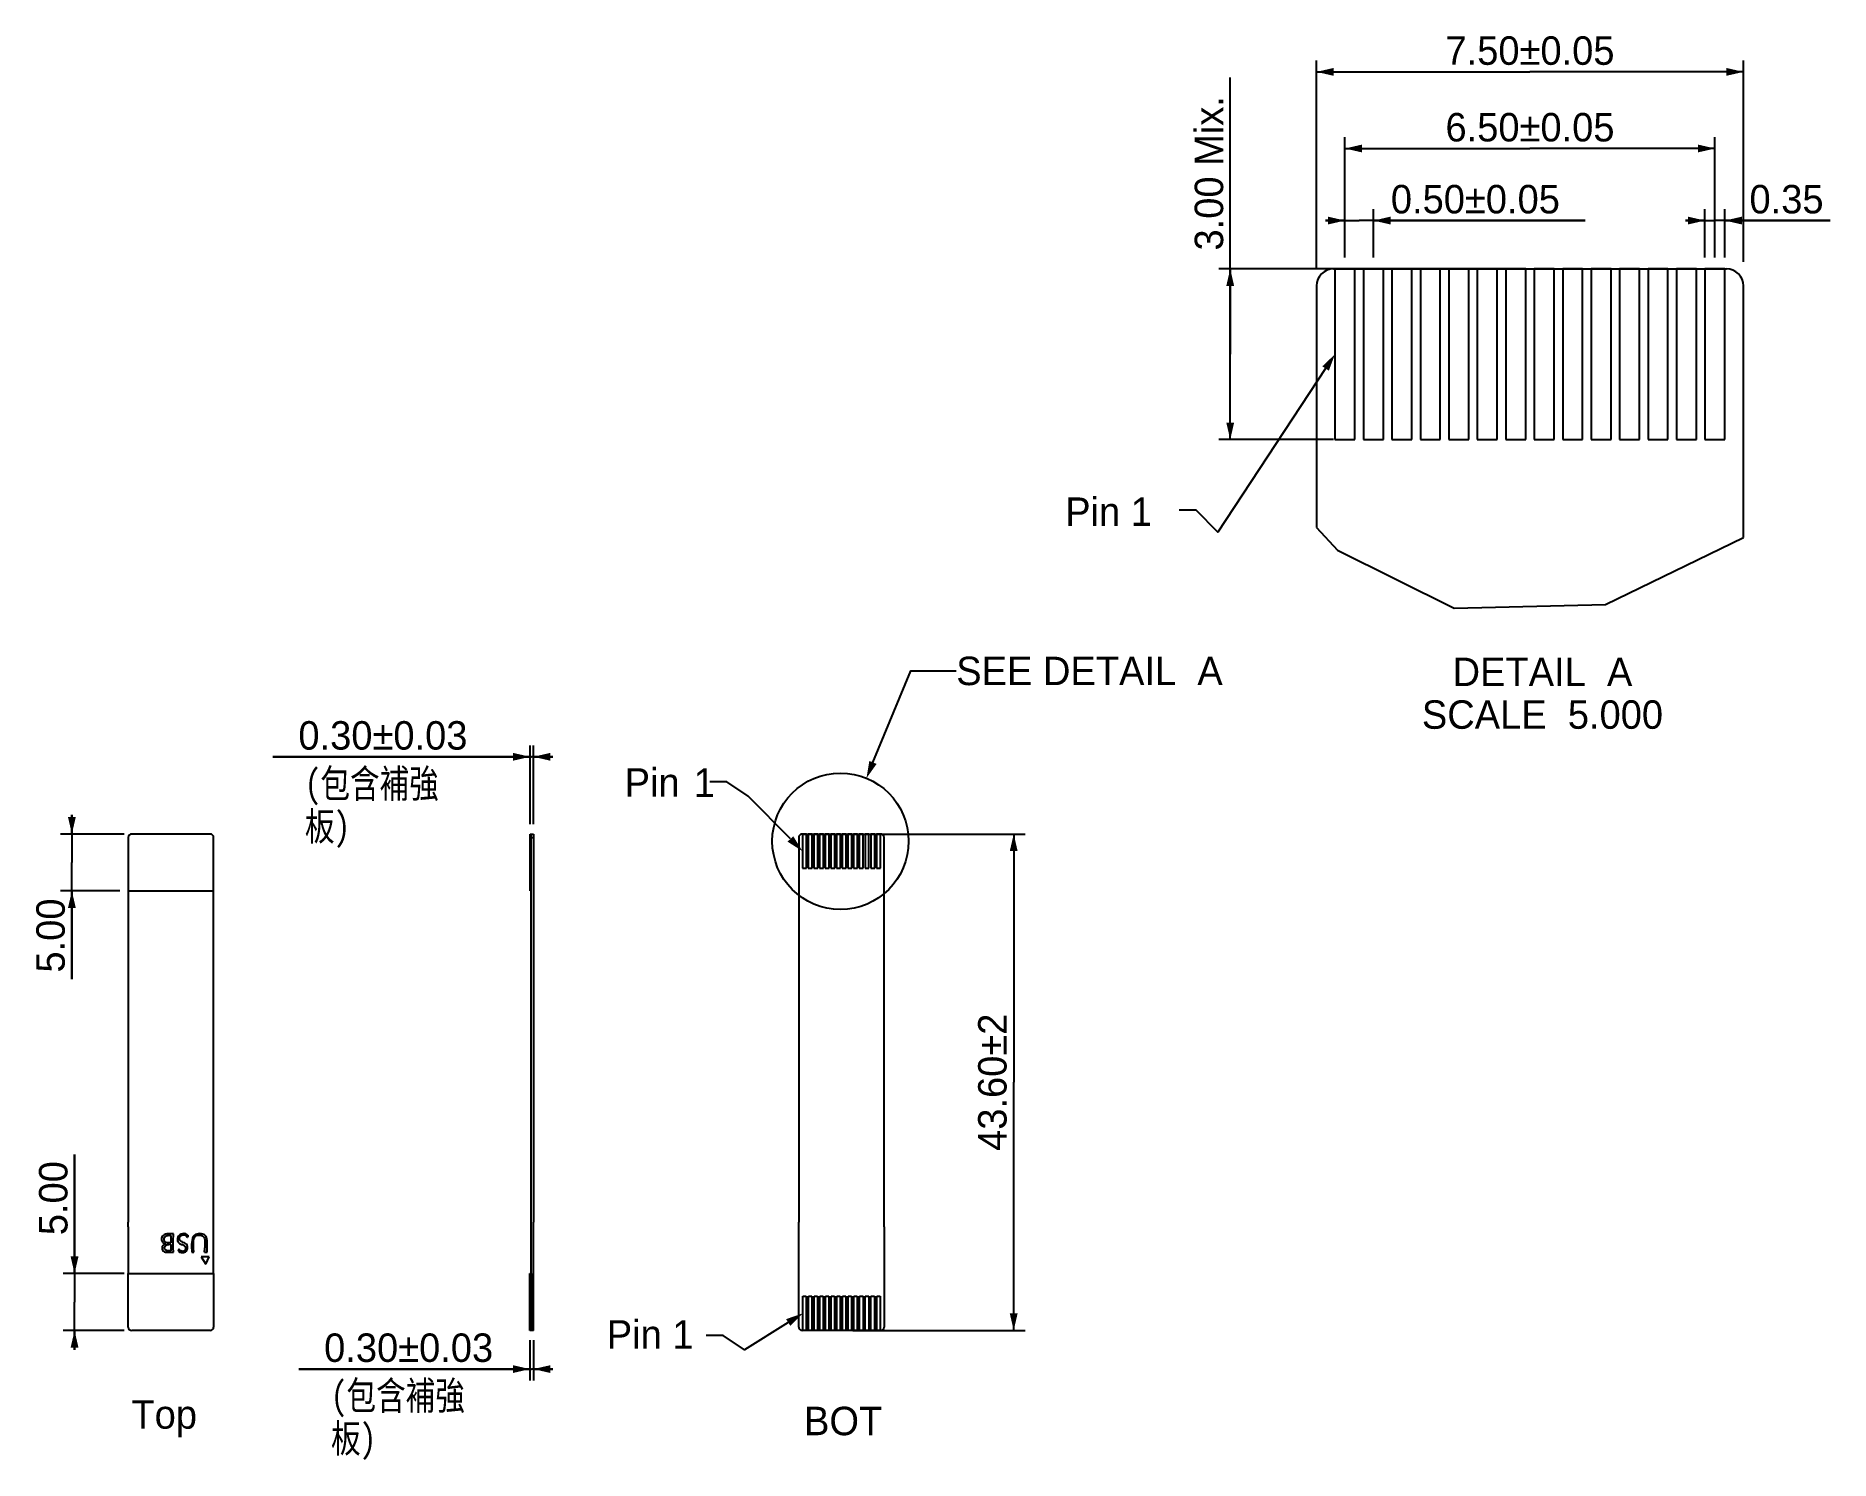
# Model space of a CAD drawing. Header units: millimetres. Extents: x 82 to 240, y 60 to 185.
import ezdxf

# ---------------------------------------------------------------- set-up
doc = ezdxf.new("R2010")
doc.units = ezdxf.units.MM
doc.header["$LTSCALE"] = 16.335
doc.layers.get('0').update_dxf_attribs({"linetype": 'CONTINUOUS'})
for name, color, linetype in [('USB_TO_MB_FPC_BL0', 7, 'CONTINUOUS'), ('USB_TO_MB_FPC_PLASTIC_BL1', 7, 'CONTINUOUS'), ('USB_TO_MB_FPC_PLASTIC_BL2', 7, 'CONTINUOUS')]:
    doc.layers.add(name, color=color, linetype=linetype)
doc.styles.get("Standard").update_dxf_attribs({"font": 'txt', "width": 0.8})
doc.styles.add('TEXTSTYLE_2', font='cgomg.ttf')
doc.dimstyles.new('DIMSTYLE_1', dxfattribs={"dimtxt": 2.5, "dimasz": 1.5, "dimexe": 1, "dimexo": 1, "dimtad": 1, "dimlfac": 0.2, "dimzin": 0, "dimdsep": 46, "dimtxsty": 'TEXTSTYLE_2', "dimblk": '_FILLED', "dimblk1": '_FILLED', "dimblk2": '_FILLED', "dimcen": 0.09, "dimadec": 0, "dimazin": 0, "dimtp": 0.05, "dimtm": 0.05, "dimtfac": 1, "dimtofl": 0, "dimtmove": 0, "dimatfit": 3, "dimldrblk": '_FILLED', "dimfxl": 1, "dimtolj": 1, "dimtzin": 0, "dimarcsym": 0})
doc.dimstyles.new('DIMSTYLE_2', dxfattribs={"dimtxt": 2.5, "dimasz": 1.5, "dimexe": 1, "dimexo": 1, "dimtad": 1, "dimzin": 0, "dimdsep": 46, "dimtxsty": 'TEXTSTYLE_2', "dimblk": '_FILLED', "dimblk1": '_FILLED', "dimblk2": '_FILLED', "dimcen": 0.09, "dimadec": 0, "dimazin": 0, "dimtp": 0.05, "dimtm": 0.05, "dimtfac": 1, "dimtofl": 0, "dimtmove": 0, "dimatfit": 3, "dimldrblk": '_FILLED', "dimfxl": 1, "dimtolj": 1, "dimtzin": 0, "dimarcsym": 0})

# ---------------------------------------------------------------- blocks, each defined once
blk = doc.blocks.new('_FILLED')
at = {"color": 0, "linetype": 'ByBlock'}
blk.add_solid([(0, 0), (-1, 0.23), (-1, -0.23)], dxfattribs=at)
blk = doc.blocks.new('*D1')
at = {"color": 2, "linetype": 'Continuous'}
for p, q in [((197.18, 168.9), (195.48, 168.9)), ((195.48, 168.9), (198.43, 168.9)), ((197.18, 165.66), (197.18, 169.9)), ((218.28, 168.9), (198.43, 168.9)), ((199.68, 165.66), (199.68, 169.9)), ((199.68, 168.9), (218.28, 168.9))]:
    blk.add_line(p, q, dxfattribs=at)
at = {"color": 2, "linetype": 'Continuous', "xscale": 1.5, "yscale": 1.5, "zscale": 1.5}
blk.add_blockref('_FILLED', (197.18, 168.9), dxfattribs=at)
at = {"color": 2, "linetype": 'Continuous', "xscale": 1.5, "yscale": 1.5, "zscale": 1.5, "rotation": 180}
blk.add_blockref('_FILLED', (199.68, 168.9), dxfattribs=at)
at = {"color": 2, "linetype": 'Continuous', "insert": (201.21, 172.03), "char_height": 2.5, "width": 17.0768, "attachment_point": 1, "line_spacing_factor": 0.9, "style": 'TEXTSTYLE_2'}
blk.add_mtext('0.50\\Fgdt;{\\Fgdt;`}\\Fcgomg.ttf;0.05', dxfattribs=at)
blk = doc.blocks.new('*D2')
at = {"color": 2, "linetype": 'Continuous'}
for p, q in [((228.8, 168.9), (227.1, 168.9)), ((227.1, 168.9), (229.68, 168.9)), ((228.8, 165.66), (228.8, 169.9)), ((239.79, 168.9), (229.68, 168.9)), ((230.55, 165.66), (230.55, 169.9)), ((230.55, 168.9), (239.79, 168.9))]:
    blk.add_line(p, q, dxfattribs=at)
at = {"color": 2, "linetype": 'Continuous', "xscale": 1.5, "yscale": 1.5, "zscale": 1.5}
blk.add_blockref('_FILLED', (228.8, 168.9), dxfattribs=at)
at = {"color": 2, "linetype": 'Continuous', "xscale": 1.5, "yscale": 1.5, "zscale": 1.5, "rotation": 180}
blk.add_blockref('_FILLED', (230.55, 168.9), dxfattribs=at)
at = {"color": 2, "linetype": 'Continuous', "insert": (232.71, 172.03), "char_height": 2.5, "width": 7.0801, "attachment_point": 1, "line_spacing_factor": 0.9, "style": 'TEXTSTYLE_2'}
blk.add_mtext('0.35', dxfattribs=at)
blk = doc.blocks.new('*D3')
at = {"color": 2, "linetype": 'Continuous'}
for p, q in [((197.18, 165.66), (197.18, 176.23)), ((197.18, 175.23), (213.43, 175.23)), ((229.68, 175.23), (213.43, 175.23)), ((229.68, 165.66), (229.68, 176.23))]:
    blk.add_line(p, q, dxfattribs=at)
at = {"color": 2, "linetype": 'Continuous', "xscale": 1.5, "yscale": 1.5, "zscale": 1.5, "rotation": 180}
blk.add_blockref('_FILLED', (197.18, 175.23), dxfattribs=at)
at = {"color": 2, "linetype": 'Continuous', "xscale": 1.5, "yscale": 1.5, "zscale": 1.5}
blk.add_blockref('_FILLED', (229.68, 175.23), dxfattribs=at)
at = {"color": 2, "linetype": 'Continuous', "insert": (213.43, 178.35), "char_height": 2.5, "width": 17.0768, "attachment_point": 2, "line_spacing_factor": 0.9, "style": 'TEXTSTYLE_2'}
blk.add_mtext('6.50\\Fgdt;{\\Fgdt;`}\\Fcgomg.ttf;0.05', dxfattribs=at)
blk = doc.blocks.new('*D4')
at = {"color": 2, "linetype": 'Continuous'}
for p, q in [((194.68, 164.63), (194.68, 182.96)), ((232.18, 165.28), (232.18, 182.96)), ((194.68, 181.96), (213.43, 181.96)), ((232.18, 181.96), (213.43, 181.96))]:
    blk.add_line(p, q, dxfattribs=at)
at = {"color": 2, "linetype": 'Continuous', "xscale": 1.5, "yscale": 1.5, "zscale": 1.5, "rotation": 180}
blk.add_blockref('_FILLED', (194.68, 181.96), dxfattribs=at)
at = {"color": 2, "linetype": 'Continuous', "xscale": 1.5, "yscale": 1.5, "zscale": 1.5}
blk.add_blockref('_FILLED', (232.18, 181.96), dxfattribs=at)
at = {"color": 2, "linetype": 'Continuous', "insert": (213.43, 185.08), "char_height": 2.5, "width": 17.0768, "attachment_point": 2, "line_spacing_factor": 0.9, "style": 'TEXTSTYLE_2'}
blk.add_mtext('7.50\\Fgdt;{\\Fgdt;`}\\Fcgomg.ttf;0.05', dxfattribs=at)
blk = doc.blocks.new('*D6')
at = {"color": 2, "linetype": 'Continuous'}
for p, q in [((125.6, 121.8), (103.02, 121.8)), ((103.02, 121.8), (125.74, 121.8)), ((125.6, 115.87), (125.6, 122.8)), ((127.59, 121.8), (125.74, 121.8)), ((125.89, 115.87), (125.89, 122.8)), ((125.89, 121.8), (127.59, 121.8))]:
    blk.add_line(p, q, dxfattribs=at)
at = {"color": 2, "linetype": 'Continuous', "xscale": 1.5, "yscale": 1.5, "zscale": 1.5}
blk.add_blockref('_FILLED', (125.6, 121.8), dxfattribs=at)
at = {"color": 2, "linetype": 'Continuous', "xscale": 1.5, "yscale": 1.5, "zscale": 1.5, "rotation": 180}
blk.add_blockref('_FILLED', (125.89, 121.8), dxfattribs=at)
at = {"color": 2, "linetype": 'Continuous', "insert": (120.1, 124.93), "char_height": 2.5, "width": 17.0768, "attachment_point": 3, "line_spacing_factor": 0.9, "style": 'TEXTSTYLE_2'}
blk.add_mtext('0.30\\Fgdt;{\\Fgdt;`}\\Fcgomg.ttf;0.03', dxfattribs=at)
blk = doc.blocks.new('*D7')
at = {"color": 2, "linetype": 'Continuous'}
for p, q in [((187.1, 157.16), (187.1, 181.46)), ((212.43, 164.66), (186.1, 164.66)), ((187.1, 164.66), (187.1, 157.16)), ((187.1, 149.66), (187.1, 157.16)), ((196.18, 149.66), (186.1, 149.66))]:
    blk.add_line(p, q, dxfattribs=at)
at = {"color": 2, "linetype": 'Continuous', "xscale": 1.5, "yscale": 1.5, "zscale": 1.5}
for p, rotation in [((187.1, 164.66), 90), ((187.1, 149.66), 270)]:
    blk.add_blockref('_FILLED', p, dxfattribs=dict(at, rotation=rotation))
at = {"color": 2, "linetype": 'Continuous', "insert": (183.98, 166.27), "char_height": 2.5, "width": 15.1953, "attachment_point": 1, "rotation": 90, "line_spacing_factor": 0.9, "style": 'TEXTSTYLE_2'}
blk.add_mtext('3.00 Mix.', dxfattribs=at)
blk = doc.blocks.new('*D9')
at = {"color": 2, "linetype": 'Continuous'}
for p, q in [((85.59, 76.41), (85.59, 86.86)), ((85.59, 86.86), (85.59, 73.91)), ((89.94, 76.41), (84.59, 76.41)), ((85.59, 69.71), (85.59, 73.91)), ((89.94, 71.41), (84.59, 71.41)), ((85.59, 71.41), (85.59, 69.71))]:
    blk.add_line(p, q, dxfattribs=at)
at = {"color": 2, "linetype": 'Continuous', "xscale": 1.5, "yscale": 1.5, "zscale": 1.5}
for p, rotation in [((85.59, 76.41), 270), ((85.59, 71.41), 90)]:
    blk.add_blockref('_FILLED', p, dxfattribs=dict(at, rotation=rotation))
at = {"color": 2, "linetype": 'Continuous', "insert": (82.47, 79.78), "char_height": 2.5, "width": 7.0801, "attachment_point": 1, "rotation": 90, "line_spacing_factor": 0.9, "style": 'TEXTSTYLE_2'}
blk.add_mtext('5.00', dxfattribs=at)
blk = doc.blocks.new('*D10')
at = {"color": 2, "linetype": 'Continuous'}
for p, q in [((125.59, 70.56), (125.59, 67.02)), ((125.89, 70.56), (125.89, 67.02)), ((125.59, 68.02), (105.28, 68.02)), ((105.28, 68.02), (125.74, 68.02)), ((127.59, 68.02), (125.74, 68.02)), ((125.89, 68.02), (127.59, 68.02))]:
    blk.add_line(p, q, dxfattribs=at)
at = {"color": 2, "linetype": 'Continuous', "xscale": 1.5, "yscale": 1.5, "zscale": 1.5}
blk.add_blockref('_FILLED', (125.59, 68.02), dxfattribs=at)
at = {"color": 2, "linetype": 'Continuous', "xscale": 1.5, "yscale": 1.5, "zscale": 1.5, "rotation": 180}
blk.add_blockref('_FILLED', (125.89, 68.02), dxfattribs=at)
at = {"color": 2, "linetype": 'Continuous', "insert": (122.36, 71.15), "char_height": 2.5, "width": 17.0768, "attachment_point": 3, "line_spacing_factor": 0.9, "style": 'TEXTSTYLE_2'}
blk.add_mtext('0.30\\Fgdt;{\\Fgdt;`}\\Fcgomg.ttf;0.03', dxfattribs=at)
blk = doc.blocks.new('USB_TO_MB_FPC_PLASTIC_BL1', base_point=(108, 73.91))
at = {"layer": 'USB_TO_MB_FPC_PLASTIC_BL1', "color": 7, "linetype": 'Continuous'}
for p, q in [((90.31, 76.41), (97.81, 76.41)), ((90.31, 71.71), (90.31, 76.41)), ((97.81, 76.41), (97.81, 71.71)), ((125.59, 76.41), (125.69, 76.41)), ((125.59, 71.41), (125.59, 76.41)), ((125.69, 76.41), (125.69, 71.41)), ((97.51, 71.41), (90.61, 71.41)), ((125.69, 71.71), (125.59, 71.71)), ((125.69, 71.41), (125.59, 71.41))]:
    blk.add_line(p, q, dxfattribs=at)
for centre, start, end in [((90.61, 71.71), 180, 270), ((97.51, 71.71), 270, 360)]:
    blk.add_arc(centre, 0.3, start, end, dxfattribs=at)

msp = doc.modelspace()

# ---------------------------------------------------------------- linework, layer by layer
at = {"color": 7, "linetype": 'Continuous'}
for p, q in [((194.676, 141.955), (196.523, 139.951)), ((220.048, 135.166), (232.176, 141.074)), ((196.523, 139.951), (206.766, 134.86)), ((206.766, 134.86), (220.048, 135.166))]:
    msp.add_line(p, q, dxfattribs=at)
at = {"color": 2, "linetype": 'Continuous'}
for p, q in [((85.356, 115.017), (85.356, 116.717)), ((85.356, 116.717), (85.356, 112.517)), ((89.939, 115.017), (84.356, 115.017)), ((153.946, 115.017), (169.082, 115.017)), ((168.082, 115.017), (168.082, 93.215)), ((85.356, 102.275), (85.356, 112.517)), ((89.582, 110.017), (84.356, 110.017)), ((85.356, 110.017), (85.356, 102.275)), ((168.082, 71.413), (168.082, 93.215)), ((153.946, 71.413), (169.082, 71.413))]:
    msp.add_line(p, q, dxfattribs=at)
msp.add_lwpolyline([(155.719, 121.306), (159.032, 129.345), (163.032, 129.345)], dxfattribs=at)
msp.add_circle((152.865, 114.383), 5.988, dxfattribs=at)
at = {"layer": 'USB_TO_MB_FPC_BL0', "color": 3, "linetype": 'Continuous'}
for p, q in [((196.176, 164.659), (230.676, 164.659)), ((194.676, 163.159), (194.676, 141.955)), ((232.176, 141.074), (232.176, 163.159)), ((125.891, 115.017), (125.891, 80.927)), ((149.196, 114.717), (149.196, 80.927)), ((149.496, 115.017), (156.396, 115.017)), ((156.696, 80.927), (156.696, 114.717)), ((125.891, 80.513), (125.891, 80.927)), ((125.891, 71.413), (125.891, 80.513)), ((149.196, 80.513), (149.196, 80.927)), ((149.196, 71.713), (149.196, 80.513)), ((156.696, 80.513), (156.696, 80.927)), ((156.696, 80.513), (156.696, 71.713)), ((156.396, 71.413), (149.496, 71.413))]:
    msp.add_line(p, q, dxfattribs=at)
at = {"layer": 'USB_TO_MB_FPC_BL0', "color": 40, "linetype": 'Continuous'}
for p, q in [((196.301, 164.659), (196.301, 149.659)), ((198.051, 164.659), (196.301, 164.659)), ((198.051, 149.659), (198.051, 164.659)), ((198.801, 164.659), (198.801, 149.659)), ((200.551, 164.659), (198.801, 164.659)), ((200.551, 149.659), (200.551, 164.659)), ((201.301, 164.659), (201.301, 149.659)), ((203.051, 164.659), (201.301, 164.659)), ((203.051, 149.659), (203.051, 164.659)), ((203.801, 164.659), (203.801, 149.659)), ((205.551, 164.659), (203.801, 164.659)), ((205.551, 149.659), (205.551, 164.659)), ((206.301, 164.659), (206.301, 149.659)), ((208.051, 164.659), (206.301, 164.659)), ((208.051, 149.659), (208.051, 164.659)), ((208.801, 164.659), (208.801, 149.659)), ((210.551, 164.659), (208.801, 164.659)), ((210.551, 149.659), (210.551, 164.659)), ((211.301, 164.659), (211.301, 149.659)), ((213.051, 164.659), (211.301, 164.659)), ((213.051, 149.659), (213.051, 164.659)), ((213.801, 164.659), (213.801, 149.659)), ((215.551, 164.659), (213.801, 164.659)), ((215.551, 149.659), (215.551, 164.659)), ((216.301, 164.659), (216.301, 149.659)), ((218.051, 164.659), (216.301, 164.659)), ((218.051, 149.659), (218.051, 164.659)), ((218.801, 164.659), (218.801, 149.659)), ((220.551, 164.659), (218.801, 164.659)), ((220.551, 149.659), (220.551, 164.659)), ((221.301, 164.659), (221.301, 149.659)), ((223.051, 164.659), (221.301, 164.659)), ((223.051, 149.659), (223.051, 164.659)), ((223.801, 164.659), (223.801, 149.659)), ((225.551, 164.659), (223.801, 164.659)), ((225.551, 149.659), (225.551, 164.659)), ((226.301, 164.659), (226.301, 149.659)), ((228.051, 164.659), (226.301, 164.659)), ((228.051, 149.659), (228.051, 164.659)), ((228.801, 164.659), (228.801, 149.659)), ((230.551, 164.659), (228.801, 164.659)), ((230.551, 149.659), (230.551, 164.659)), ((196.301, 149.659), (198.051, 149.659)), ((198.801, 149.659), (200.551, 149.659)), ((201.301, 149.659), (203.051, 149.659)), ((203.801, 149.659), (205.551, 149.659)), ((206.301, 149.659), (208.051, 149.659)), ((208.801, 149.659), (210.551, 149.659)), ((211.301, 149.659), (213.051, 149.659)), ((213.801, 149.659), (215.551, 149.659)), ((216.301, 149.659), (218.051, 149.659)), ((218.801, 149.659), (220.551, 149.659)), ((221.301, 149.659), (223.051, 149.659)), ((223.801, 149.659), (225.551, 149.659)), ((226.301, 149.659), (228.051, 149.659)), ((228.801, 149.659), (230.551, 149.659)), ((149.521, 115.017), (149.521, 112.017)), ((149.871, 115.017), (149.521, 115.017)), ((149.871, 112.017), (149.871, 115.017)), ((150.021, 115.017), (150.021, 112.017)), ((150.371, 115.017), (150.021, 115.017)), ((150.371, 112.017), (150.371, 115.017)), ((150.521, 115.017), (150.521, 112.017)), ((150.871, 115.017), (150.521, 115.017)), ((150.871, 112.017), (150.871, 115.017)), ((151.021, 115.017), (151.021, 112.017)), ((151.371, 115.017), (151.021, 115.017)), ((151.371, 112.017), (151.371, 115.017)), ((151.521, 115.017), (151.521, 112.017)), ((151.871, 115.017), (151.521, 115.017)), ((151.871, 112.017), (151.871, 115.017)), ((152.021, 115.017), (152.021, 112.017)), ((152.371, 115.017), (152.021, 115.017)), ((152.371, 112.017), (152.371, 115.017)), ((152.521, 115.017), (152.521, 112.017)), ((152.871, 115.017), (152.521, 115.017)), ((152.871, 112.017), (152.871, 115.017)), ((153.021, 115.017), (153.021, 112.017)), ((153.371, 115.017), (153.021, 115.017)), ((153.371, 112.017), (153.371, 115.017)), ((153.521, 115.017), (153.521, 112.017)), ((153.871, 115.017), (153.521, 115.017)), ((153.871, 112.017), (153.871, 115.017)), ((154.021, 115.017), (154.021, 112.017)), ((154.371, 115.017), (154.021, 115.017)), ((154.371, 112.017), (154.371, 115.017)), ((154.521, 115.017), (154.521, 112.017)), ((154.871, 115.017), (154.521, 115.017)), ((154.871, 112.017), (154.871, 115.017)), ((155.021, 115.017), (155.021, 112.017)), ((155.371, 115.017), (155.021, 115.017)), ((155.371, 112.017), (155.371, 115.017)), ((155.521, 115.017), (155.521, 112.017)), ((155.871, 115.017), (155.521, 115.017)), ((155.871, 112.017), (155.871, 115.017)), ((156.021, 115.017), (156.021, 112.017)), ((156.371, 115.017), (156.021, 115.017)), ((156.371, 112.017), (156.371, 115.017)), ((149.521, 112.017), (149.871, 112.017)), ((150.021, 112.017), (150.371, 112.017)), ((150.521, 112.017), (150.871, 112.017)), ((151.021, 112.017), (151.371, 112.017)), ((151.521, 112.017), (151.871, 112.017)), ((152.021, 112.017), (152.371, 112.017)), ((152.521, 112.017), (152.871, 112.017)), ((153.021, 112.017), (153.371, 112.017)), ((153.521, 112.017), (153.871, 112.017)), ((154.021, 112.017), (154.371, 112.017)), ((154.521, 112.017), (154.871, 112.017)), ((155.021, 112.017), (155.371, 112.017)), ((155.521, 112.017), (155.871, 112.017)), ((156.021, 112.017), (156.371, 112.017)), ((93.943, 78.979), (94.061, 78.973)), ((94.061, 79.096), (93.947, 79.096)), ((95.484, 79.613), (95.515, 79.619)), ((95.906, 79.127), (95.906, 79.036)), ((96.04, 78.979), (96.04, 79.161)), ((97.029, 79.223), (97.029, 78.665)), ((94.782, 78.543), (94.754, 78.539)), ((97.428, 77.887), (96.7, 77.887)), ((96.7, 77.887), (97.11, 77.231)), ((97.11, 77.231), (97.428, 77.887))]:
    msp.add_line(p, q, dxfattribs=at)
at = {"layer": 'USB_TO_MB_FPC_BL0', "color": 7, "linetype": 'Continuous'}
for p, q in [((125.691, 80.927), (125.691, 115.017)), ((125.691, 115.017), (125.891, 115.017)), ((125.691, 114.717), (125.891, 114.717)), ((90.307, 110.017), (90.307, 80.927)), ((97.807, 80.927), (97.807, 110.017)), ((90.307, 80.513), (90.307, 80.927)), ((90.307, 80.513), (90.307, 76.413)), ((97.807, 80.513), (97.807, 80.927)), ((97.807, 76.413), (97.807, 80.513)), ((125.691, 80.513), (125.691, 80.927)), ((125.691, 71.413), (125.691, 80.513)), ((125.891, 71.713), (125.691, 71.713)), ((125.891, 71.413), (125.691, 71.413))]:
    msp.add_line(p, q, dxfattribs=at)
at = {"layer": 'USB_TO_MB_FPC_BL0', "color": 2, "linetype": 'Continuous'}
for p, q in [((149.546, 74.413), (149.846, 74.413)), ((149.546, 71.413), (149.546, 74.413)), ((149.846, 74.413), (149.846, 71.413)), ((150.046, 74.413), (150.346, 74.413)), ((150.046, 71.413), (150.046, 74.413)), ((150.346, 74.413), (150.346, 71.413)), ((150.546, 74.413), (150.846, 74.413)), ((150.546, 71.413), (150.546, 74.413)), ((150.846, 74.413), (150.846, 71.413)), ((151.046, 74.413), (151.346, 74.413)), ((151.046, 71.413), (151.046, 74.413)), ((151.346, 74.413), (151.346, 71.413)), ((151.546, 74.413), (151.846, 74.413)), ((151.546, 71.413), (151.546, 74.413)), ((151.846, 74.413), (151.846, 71.413)), ((152.046, 74.413), (152.346, 74.413)), ((152.046, 71.413), (152.046, 74.413)), ((152.346, 74.413), (152.346, 71.413)), ((152.546, 74.413), (152.846, 74.413)), ((152.546, 71.413), (152.546, 74.413)), ((152.846, 74.413), (152.846, 71.413)), ((153.046, 74.413), (153.346, 74.413)), ((153.046, 71.413), (153.046, 74.413)), ((153.346, 74.413), (153.346, 71.413)), ((153.546, 74.413), (153.846, 74.413)), ((153.546, 71.413), (153.546, 74.413)), ((153.846, 74.413), (153.846, 71.413)), ((154.046, 74.413), (154.346, 74.413)), ((154.046, 71.413), (154.046, 74.413)), ((154.346, 74.413), (154.346, 71.413)), ((154.546, 74.413), (154.846, 74.413)), ((154.546, 71.413), (154.546, 74.413)), ((154.846, 74.413), (154.846, 71.413)), ((155.046, 74.413), (155.346, 74.413)), ((155.046, 71.413), (155.046, 74.413)), ((155.346, 74.413), (155.346, 71.413)), ((155.546, 74.413), (155.846, 74.413)), ((155.546, 71.413), (155.546, 74.413)), ((155.846, 74.413), (155.846, 71.413)), ((156.046, 74.413), (156.346, 74.413)), ((156.046, 71.413), (156.046, 74.413)), ((156.346, 74.413), (156.346, 71.413))]:
    msp.add_line(p, q, dxfattribs=at)
for points in [[(195.476, 155.906), (185.997, 141.528), (184.122, 143.453), (182.622, 143.453)], [(148.468, 114.586), (144.771, 118.337), (142.896, 119.587), (141.396, 119.587)], [(148.276, 72.116), (144.44, 69.708), (142.565, 70.958), (141.065, 70.958)]]:
    msp.add_lwpolyline(points, dxfattribs=at)
at = {"layer": 'USB_TO_MB_FPC_BL0', "color": 3, "linetype": 'Continuous'}
for centre, radius, start, end in [((196.176, 163.159), 1.5, 90, 180), ((230.676, 163.159), 1.5, 0, 90), ((149.496, 114.717), 0.3, 90, 180), ((156.396, 114.717), 0.3, 0, 90), ((149.496, 71.713), 0.3, 180, 270), ((156.396, 71.713), 0.3, 270, 0)]:
    msp.add_arc(centre, radius, start, end, dxfattribs=at)
at = {"layer": 'USB_TO_MB_FPC_BL0', "color": 40, "linetype": 'Continuous'}
for centre, radius, start, end in [((96.304, 79.518), 0.795, 160.78888, 172.68447), ((77.296, 79.028), 18.61, 358.65122, 0.0266), ((92.92, 78.668), 4.109, 354.58696, 359.96041)]:
    msp.add_arc(centre, radius, start, end, dxfattribs=at)
for points in [[(93.383, 79.76), (93.28, 79.671), (93.227, 79.556), (93.227, 79.418)], [(93.227, 79.418), (93.227, 79.321), (93.256, 79.238), (93.312, 79.169)], [(93.362, 78.866), (93.307, 78.799), (93.28, 78.719), (93.28, 78.627)], [(93.312, 79.169), (93.369, 79.1), (93.47, 79.049), (93.614, 79.016)], [(93.614, 79.016), (93.502, 78.984), (93.417, 78.933), (93.362, 78.866)], [(93.843, 79.894), (93.64, 79.894), (93.487, 79.849), (93.383, 79.76)], [(93.451, 79.42), (93.451, 79.532), (93.489, 79.618), (93.565, 79.679)], [(93.563, 79.183), (93.489, 79.24), (93.451, 79.319), (93.451, 79.42)], [(93.504, 78.671), (93.504, 78.769), (93.545, 78.846), (93.628, 78.899)], [(93.947, 79.096), (93.765, 79.096), (93.637, 79.126), (93.563, 79.183)], [(93.565, 79.679), (93.64, 79.741), (93.741, 79.77), (93.868, 79.77)], [(93.628, 78.899), (93.71, 78.953), (93.816, 78.985), (93.943, 78.979)], [(94.022, 79.891), (93.951, 79.893), (93.891, 79.894), (93.843, 79.894)], [(93.868, 79.77), (93.907, 79.77), (93.944, 79.769), (93.979, 79.766)], [(93.979, 79.766), (94.015, 79.762), (94.04, 79.76), (94.055, 79.758)], [(94.162, 79.887), (94.141, 79.887), (94.094, 79.888), (94.022, 79.891)], [(94.055, 79.758), (94.06, 79.619), (94.061, 79.398), (94.061, 79.096)], [(94.061, 78.973), (94.061, 78.726), (94.06, 78.54), (94.055, 78.419)], [(94.278, 79.894), (94.214, 79.889), (94.175, 79.887), (94.162, 79.887)], [(94.26, 78.879), (94.26, 79.308), (94.267, 79.647), (94.278, 79.894)], [(94.278, 78.28), (94.267, 78.415), (94.26, 78.615), (94.26, 78.879)], [(94.777, 79.762), (94.674, 79.657), (94.622, 79.537), (94.622, 79.4)], [(94.622, 79.4), (94.622, 79.323), (94.637, 79.257), (94.664, 79.202)], [(94.664, 79.202), (94.692, 79.147), (94.738, 79.1), (94.8, 79.062)], [(95.182, 79.92), (95.015, 79.92), (94.88, 79.868), (94.777, 79.762)], [(94.8, 79.062), (94.833, 79.041), (94.897, 79.012), (94.993, 78.976)], [(94.803, 79.491), (94.803, 79.592), (94.835, 79.671), (94.898, 79.73)], [(94.836, 79.351), (94.814, 79.396), (94.803, 79.443), (94.803, 79.491)], [(94.972, 79.225), (94.903, 79.265), (94.858, 79.308), (94.836, 79.351)], [(94.898, 79.73), (94.962, 79.79), (95.039, 79.818), (95.128, 79.818)], [(95.142, 79.148), (95.054, 79.185), (94.997, 79.21), (94.972, 79.225)], [(94.993, 78.976), (95.089, 78.94), (95.166, 78.901), (95.226, 78.86)], [(95.128, 79.818), (95.202, 79.818), (95.269, 79.799), (95.333, 79.76)], [(95.326, 79.062), (95.291, 79.083), (95.23, 79.112), (95.142, 79.148)], [(95.375, 79.891), (95.317, 79.91), (95.253, 79.92), (95.182, 79.92)], [(95.226, 78.86), (95.305, 78.807), (95.344, 78.728), (95.344, 78.624)], [(95.48, 78.895), (95.45, 78.963), (95.399, 79.018), (95.326, 79.062)], [(95.333, 79.76), (95.397, 79.721), (95.448, 79.673), (95.484, 79.613)], [(95.553, 79.78), (95.494, 79.834), (95.434, 79.872), (95.375, 79.891)], [(95.524, 78.696), (95.524, 78.762), (95.51, 78.829), (95.48, 78.895)], [(96.106, 79.754), (95.973, 79.642), (95.906, 79.434), (95.906, 79.127)], [(96.04, 79.161), (96.04, 79.371), (96.08, 79.529), (96.158, 79.636)], [(96.047, 78.505), (96.042, 78.601), (96.04, 78.759), (96.04, 78.979)], [(96.595, 79.92), (96.403, 79.92), (96.239, 79.865), (96.106, 79.754)], [(96.158, 79.636), (96.236, 79.744), (96.364, 79.797), (96.543, 79.797)], [(96.543, 79.797), (96.685, 79.797), (96.802, 79.757), (96.893, 79.676)], [(97.065, 79.764), (96.953, 79.869), (96.797, 79.92), (96.595, 79.92)], [(96.893, 79.676), (96.985, 79.595), (97.029, 79.444), (97.029, 79.223)], [(97.232, 79.293), (97.232, 79.502), (97.177, 79.659), (97.065, 79.764)], [(97.229, 78.961), (97.229, 79.003), (97.23, 79.058), (97.231, 79.127)], [(97.247, 78.28), (97.236, 78.366), (97.229, 78.593), (97.229, 78.961)], [(97.231, 79.127), (97.232, 79.195), (97.232, 79.252), (97.232, 79.293)], [(93.28, 78.627), (93.28, 78.515), (93.322, 78.429), (93.406, 78.37)], [(93.406, 78.37), (93.49, 78.31), (93.618, 78.28), (93.787, 78.28)], [(93.603, 78.473), (93.537, 78.519), (93.504, 78.585), (93.504, 78.671)], [(93.857, 78.404), (93.753, 78.404), (93.668, 78.427), (93.603, 78.473)], [(93.787, 78.28), (93.808, 78.28), (93.855, 78.281), (93.928, 78.284)], [(93.975, 78.411), (93.926, 78.406), (93.887, 78.404), (93.857, 78.404)], [(93.928, 78.284), (94.001, 78.286), (94.048, 78.287), (94.068, 78.287)], [(94.055, 78.419), (94.05, 78.419), (94.024, 78.415), (93.975, 78.411)], [(94.068, 78.287), (94.113, 78.287), (94.183, 78.285), (94.278, 78.28)], [(94.754, 78.539), (94.738, 78.486), (94.718, 78.428), (94.694, 78.366)], [(94.694, 78.366), (94.787, 78.292), (94.904, 78.254), (95.045, 78.254)], [(94.923, 78.394), (94.873, 78.419), (94.826, 78.468), (94.782, 78.543)], [(95.07, 78.356), (95.024, 78.356), (94.975, 78.368), (94.923, 78.394)], [(95.045, 78.254), (95.197, 78.254), (95.315, 78.297), (95.399, 78.384)], [(95.262, 78.426), (95.207, 78.38), (95.143, 78.356), (95.07, 78.356)], [(95.344, 78.624), (95.344, 78.539), (95.317, 78.473), (95.262, 78.426)], [(95.399, 78.384), (95.483, 78.472), (95.524, 78.575), (95.524, 78.696)], [(95.901, 78.59), (95.897, 78.421), (95.892, 78.318), (95.888, 78.28)], [(95.888, 78.28), (95.933, 78.285), (95.961, 78.287), (95.972, 78.287)], [(95.972, 78.287), (95.992, 78.287), (96.02, 78.285), (96.058, 78.28)], [(96.058, 78.28), (96.056, 78.334), (96.051, 78.409), (96.047, 78.505)], [(97.011, 78.28), (97.011, 78.281), (97.027, 78.283), (97.057, 78.285)], [(97.057, 78.285), (97.088, 78.287), (97.111, 78.287), (97.127, 78.287)], [(97.127, 78.287), (97.154, 78.287), (97.194, 78.285), (97.247, 78.28)]]:
    msp.add_open_spline(points, degree=3, dxfattribs=at)
at = {"layer": 'USB_TO_MB_FPC_PLASTIC_BL2', "color": 7, "linetype": 'Continuous'}
for p, q in [((90.307, 114.717), (90.307, 110.017)), ((97.507, 115.017), (90.607, 115.017)), ((97.807, 110.017), (97.807, 114.717)), ((125.595, 110.017), (125.595, 115.017)), ((125.595, 115.017), (125.695, 115.017)), ((125.595, 114.717), (125.695, 114.717)), ((125.695, 110.017), (125.695, 115.017)), ((90.307, 110.017), (97.807, 110.017)), ((125.695, 110.017), (125.595, 110.017))]:
    msp.add_line(p, q, dxfattribs=at)
for centre, start, end in [((90.607, 114.717), 90, 180), ((97.507, 114.717), 0, 90)]:
    msp.add_arc(centre, 0.3, start, end, dxfattribs=at)

# ---------------------------------------------------------------- block references
at = {"color": 2, "linetype": 'Continuous', "xscale": 1.5, "yscale": 1.5, "zscale": 1.5}
for p, rotation in [((155.147, 119.919), 247.5998337809424), ((85.356, 115.017), 270), ((168.082, 115.017), 90), ((85.356, 110.017), 90), ((168.082, 71.413), 270)]:
    msp.add_blockref('_FILLED', p, dxfattribs=dict(at, rotation=rotation))
at = {"layer": 'USB_TO_MB_FPC_BL0', "color": 2, "linetype": 'Continuous', "xscale": 1.5, "yscale": 1.5, "zscale": 1.5}
for p, rotation in [((196.301, 157.159), 56.60726806032819), ((149.521, 113.517), 314.5845385607236), ((149.546, 72.913), 32.11055071972892)]:
    msp.add_blockref('_FILLED', p, dxfattribs=dict(at, rotation=rotation))
at = {"layer": 'USB_TO_MB_FPC_PLASTIC_BL1'}
msp.add_blockref('USB_TO_MB_FPC_PLASTIC_BL1', (107.999, 73.913), dxfattribs=at)

# ---------------------------------------------------------------- texts
at = {"color": 2, "linetype": 'Continuous', "char_height": 2.5, "line_spacing_factor": 0.9, "style": 'TEXTSTYLE_2'}
for s, insert, width, attachment_point in [('SEE DETAIL  A', (163.032, 130.595), 22.91016, 1), ('DETAIL  A\\PSCALE  5.000', (214.525, 130.512), 21.47461, 2), ('Top', (90.585, 65.286), 6.06445, 1), ('BOT', (149.663, 64.713), 7.28516, 1)]:
    msp.add_mtext(s, dxfattribs=dict(at, insert=insert, width=width, attachment_point=attachment_point))
at = {"color": 2, "linetype": 'Continuous', "char_height": 2.5, "width": 14, "attachment_point": 1, "line_spacing_factor": 0.9}
for insert in [(105.826, 120.698), (108.115, 66.942)]:
    msp.add_mtext('(包含補強板)', dxfattribs=dict(at, insert=insert))
at = {"color": 2, "linetype": 'Continuous', "char_height": 2.5, "rotation": 90, "line_spacing_factor": 0.9, "style": 'TEXTSTYLE_2'}
for s, insert, width, attachment_point in [('5.00', (82.231, 109.355), 7.08008, 3), ('43.60\\Fgdt;{\\Fgdt;`}\\Fcgomg.ttf;2', (164.957, 93.215), 14.03971, 2)]:
    msp.add_mtext(s, dxfattribs=dict(at, insert=insert, width=width, attachment_point=attachment_point))
at = {"layer": 'USB_TO_MB_FPC_BL0', "color": 2, "style": 'TEXTSTYLE_2'}
for s, p in [('Pin 1', (172.606, 142.08)), ('Pin', (133.906, 118.295)), ('1', (139.965, 118.275))]:
    msp.add_text(s, height=2.5, dxfattribs=at).set_placement(p)
at = {"layer": 'USB_TO_MB_FPC_BL0', "color": 2, "linetype": 'Continuous', "insert": (139.956, 72.315), "char_height": 2.5, "width": 10.6005, "attachment_point": 3, "line_spacing_factor": 0.9, "style": 'TEXTSTYLE_2'}
msp.add_mtext('Pin 1', dxfattribs=at)

# ---------------------------------------------------------------- dimensions: what is measured, and where the dimension line sits
at = {"color": 2, "linetype": 'Continuous'}
for base, p1, p2, text, dimstyle, picture, middle in [((232.176, 181.959), (194.676, 163.626), (232.176, 164.279), '<>%%p0.05', 'DIMSTYLE_1', '*D4', (213.426, 181.959)), ((229.676, 175.227), (197.176, 164.659), (229.676, 164.659), '<>%%p0.05', 'DIMSTYLE_1', '*D3', (213.426, 175.227)), ((199.676, 168.901), (197.176, 164.659), (199.676, 164.659), '<>%%p0.05', 'DIMSTYLE_1', '*D1', (209.745, 168.901)), ((125.891, 121.803), (125.595, 114.867), (125.891, 114.867), '<>%%p0.03', 'DIMSTYLE_2', '*D6', (111.56, 121.803))]:
    dim = msp.add_linear_dim(base=base, p1=p1, p2=p2, text=text, dimstyle=dimstyle, dxfattribs=at)
    dim.commit()
    dim.dimension.update_dxf_attribs({"geometry": picture, "text_midpoint": middle, "dimtype": 160})
for base, p1, p2, angle, text, dimstyle, picture, middle in [((187.105, 149.659), (213.426, 164.659), (197.176, 149.659), 270, '<> Mix.', 'DIMSTYLE_1', '*D7', (187.105, 173.865)), ((125.591, 68.022), (125.891, 71.563), (125.591, 71.563), 180, '<>%%p0.03', 'DIMSTYLE_2', '*D10', (113.818, 68.022))]:
    dim = msp.add_linear_dim(base=base, p1=p1, p2=p2, angle=angle, text=text, dimstyle=dimstyle, dxfattribs=at)
    dim.commit()
    dim.dimension.update_dxf_attribs({"geometry": picture, "text_midpoint": middle, "dimtype": 160})
dim = msp.add_linear_dim(base=(230.551, 168.901), p1=(228.801, 164.659), p2=(230.551, 164.659), dimstyle='DIMSTYLE_1', dxfattribs=at)
dim.commit()
dim.dimension.update_dxf_attribs({"geometry": '*D2', "text_midpoint": (236.252, 168.901), "dimtype": 160})
dim = msp.add_linear_dim(base=(85.592, 71.413), p1=(90.939, 76.413), p2=(90.939, 71.413), angle=270, dimstyle='DIMSTYLE_2', dxfattribs=at)
dim.commit()
dim.dimension.update_dxf_attribs({"geometry": '*D9', "text_midpoint": (85.592, 83.319), "dimtype": 160})

doc.saveas('drawing.dxf')
